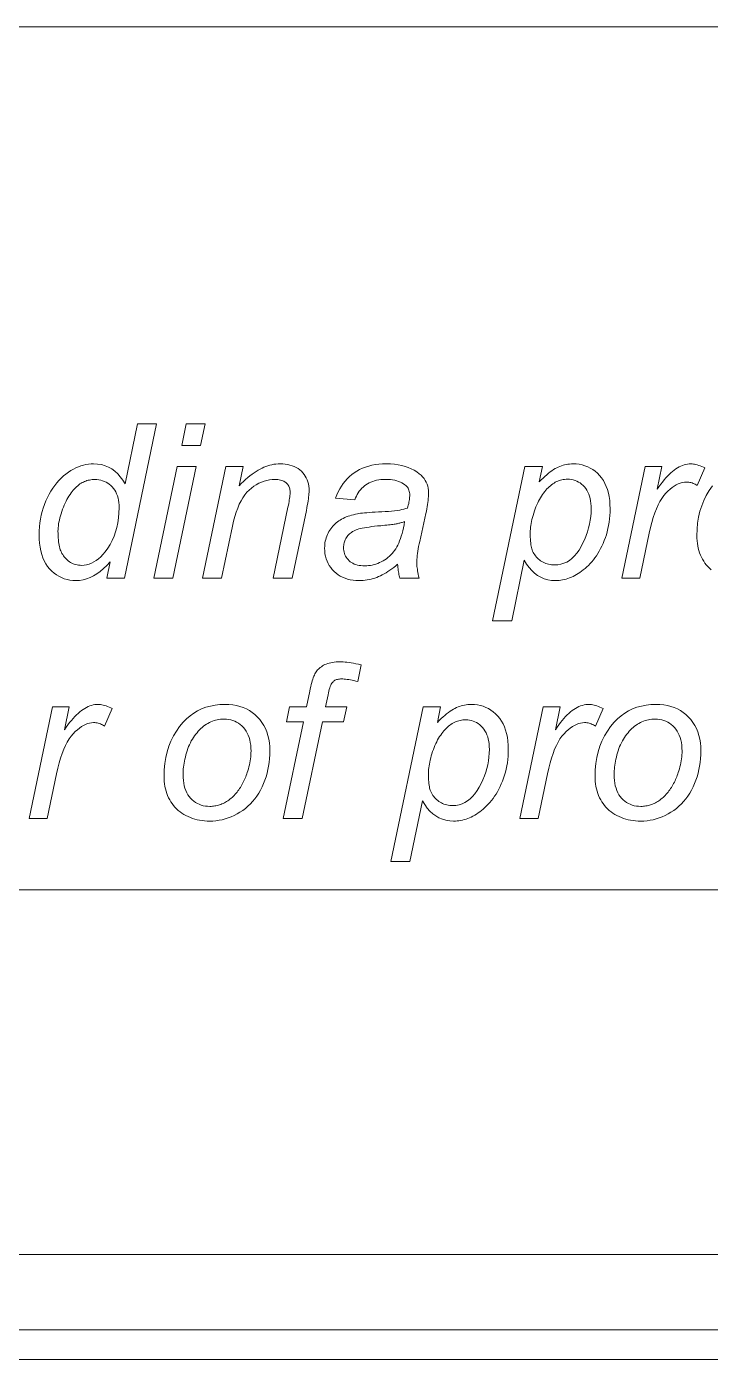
# Model space of a CAD drawing. Extents: x 0 to 297, y 0 to 420.
# Drawn here: x 212.9 to 226.2, y 140.63 to 166.57 of the extents above; entities that cross this region are included whole.
import ezdxf

# ---------------------------------------------------------------- set-up
doc = ezdxf.new("R2010")
doc.units = 0

msp = doc.modelspace()

# ---------------------------------------------------------------- linework, layer by layer
at = {"color": 7, "lineweight": 13, "ltscale": 0.388153}
msp.add_line((213.227, 142.665), (197.701, 142.665), dxfattribs=at)
at = {"color": 7, "lineweight": 13}
for p, q in [((257.351, 142.665), (213.227, 142.665)), ((257.458, 141.204), (213.176, 141.204)), ((257.544, 140.627), (213.135, 140.627))]:
    msp.add_line(p, q, dxfattribs=at)
at = {"color": 7, "lineweight": 13, "ltscale": 0.389551}
msp.add_line((213.176, 141.204), (197.594, 141.204), dxfattribs=at)
at = {"color": 7, "lineweight": 13, "ltscale": 0.39066}
msp.add_line((213.135, 140.627), (197.508, 140.627), dxfattribs=at)
at = {"color": 7, "lineweight": 13}
for points in [[(251.511, 129.349), (241.751, 166.567), (207.899, 166.567)], [(226.215, 155.995), (226.183, 156.025), (226.152, 156.057), (226.123, 156.09), (226.096, 156.125), (226.072, 156.162), (226.049, 156.201), (226.028, 156.241), (226.009, 156.283), (225.993, 156.326), (225.979, 156.37), (225.967, 156.415), (225.957, 156.461), (225.949, 156.509), (225.944, 156.558), (225.94, 156.608), (225.939, 156.659), (225.943, 156.785), (225.954, 156.905), (225.973, 157.022), (225.999, 157.134), (226.033, 157.241), (226.074, 157.344), (226.123, 157.443), (226.179, 157.538), (226.243, 157.628)], [(205.47, 128.931), (202.351, 149.764), (245.421, 149.764)]]:
    msp.add_lwpolyline(points, dxfattribs=at)
for points in [[(214.524, 156.15), (214.461, 156.081), (214.396, 156.019), (214.332, 155.964), (214.266, 155.917), (214.2, 155.877), (214.134, 155.844), (214.066, 155.818), (213.999, 155.8), (213.93, 155.789), (213.861, 155.786), (213.801, 155.788), (213.742, 155.795), (213.685, 155.806), (213.631, 155.822), (213.578, 155.843), (213.528, 155.868), (213.479, 155.897), (213.433, 155.932), (213.389, 155.97), (213.347, 156.014), (213.308, 156.062), (213.273, 156.113), (213.242, 156.169), (213.215, 156.229), (213.193, 156.293), (213.174, 156.362), (213.16, 156.434), (213.149, 156.511), (213.143, 156.591), (213.141, 156.676), (213.143, 156.755), (213.148, 156.832), (213.156, 156.908), (213.167, 156.982), (213.182, 157.056), (213.2, 157.128), (213.221, 157.198), (213.245, 157.267), (213.273, 157.335), (213.304, 157.401), (213.337, 157.465), (213.372, 157.526), (213.409, 157.584), (213.447, 157.638), (213.487, 157.689), (213.528, 157.736), (213.572, 157.78), (213.616, 157.821), (213.663, 157.859), (213.711, 157.893), (213.76, 157.925), (213.809, 157.952), (213.858, 157.977), (213.907, 157.998), (213.956, 158.016), (214.005, 158.031), (214.054, 158.042), (214.103, 158.051), (214.152, 158.055), (214.201, 158.057), (214.28, 158.053), (214.355, 158.042), (214.426, 158.022), (214.494, 157.995), (214.557, 157.959), (214.616, 157.916), (214.671, 157.866), (214.722, 157.807), (214.77, 157.741), (214.813, 157.666), (215.059, 158.835), (215.427, 158.835), (214.801, 155.835), (214.459, 155.835)], [(215.916, 158.415), (216.004, 158.835), (216.372, 158.835), (216.284, 158.415)], [(215.376, 155.835), (215.83, 158.008), (216.2, 158.008), (215.746, 155.835)], [(216.321, 155.835), (216.775, 158.008), (217.111, 158.008), (217.031, 157.629), (217.075, 157.673), (217.118, 157.714), (217.16, 157.752), (217.202, 157.789), (217.243, 157.822), (217.284, 157.854), (217.324, 157.883), (217.363, 157.909), (217.402, 157.933), (217.441, 157.955), (217.479, 157.974), (217.517, 157.992), (217.555, 158.007), (217.594, 158.02), (217.633, 158.032), (217.672, 158.041), (217.711, 158.048), (217.75, 158.053), (217.79, 158.056), (217.829, 158.057), (217.881, 158.056), (217.93, 158.051), (217.978, 158.044), (218.022, 158.034), (218.065, 158.021), (218.105, 158.006), (218.143, 157.987), (218.179, 157.965), (218.213, 157.941), (218.244, 157.914), (218.272, 157.884), (218.298, 157.853), (218.32, 157.819), (218.34, 157.784), (218.357, 157.747), (218.37, 157.707), (218.381, 157.666), (218.388, 157.623), (218.393, 157.578), (218.394, 157.531), (218.394, 157.506), (218.392, 157.477), (218.389, 157.446), (218.386, 157.412), (218.381, 157.376), (218.375, 157.336), (218.368, 157.294), (218.36, 157.249), (218.351, 157.201), (218.341, 157.151), (218.065, 155.835), (217.694, 155.835), (217.983, 157.212), (217.991, 157.251), (217.998, 157.288), (218.005, 157.323), (218.01, 157.356), (218.015, 157.386), (218.019, 157.415), (218.022, 157.442), (218.024, 157.466), (218.025, 157.488), (218.026, 157.509), (218.025, 157.53), (218.023, 157.55), (218.019, 157.57), (218.014, 157.589), (218.007, 157.607), (217.999, 157.624), (217.989, 157.64), (217.978, 157.656), (217.965, 157.671), (217.951, 157.685), (217.936, 157.698), (217.919, 157.709), (217.9, 157.719), (217.881, 157.728), (217.86, 157.735), (217.838, 157.741), (217.814, 157.746), (217.789, 157.75), (217.763, 157.752), (217.735, 157.752), (217.679, 157.75), (217.624, 157.744), (217.57, 157.734), (217.518, 157.719), (217.466, 157.701), (217.416, 157.679), (217.368, 157.652), (217.32, 157.621), (217.274, 157.586), (217.229, 157.548), (217.186, 157.504), (217.145, 157.454), (217.106, 157.398), (217.07, 157.337), (217.036, 157.27), (217.005, 157.197), (216.976, 157.118), (216.949, 157.033), (216.924, 156.942), (216.902, 156.846), (216.692, 155.835)], [(220.117, 156.105), (220.079, 156.073), (220.041, 156.042), (220.003, 156.013), (219.966, 155.987), (219.928, 155.961), (219.892, 155.938), (219.855, 155.916), (219.819, 155.897), (219.783, 155.879), (219.747, 155.862), (219.711, 155.848), (219.675, 155.835), (219.638, 155.823), (219.6, 155.813), (219.563, 155.805), (219.524, 155.798), (219.486, 155.793), (219.446, 155.789), (219.406, 155.786), (219.366, 155.786), (219.307, 155.787), (219.251, 155.793), (219.196, 155.802), (219.144, 155.814), (219.095, 155.83), (219.047, 155.849), (219.002, 155.872), (218.96, 155.899), (218.919, 155.929), (218.881, 155.963), (218.846, 155.999), (218.815, 156.037), (218.787, 156.078), (218.763, 156.12), (218.743, 156.164), (218.727, 156.211), (218.714, 156.259), (218.704, 156.309), (218.699, 156.362), (218.697, 156.416), (218.698, 156.452), (218.7, 156.487), (218.704, 156.521), (218.71, 156.555), (218.718, 156.588), (218.727, 156.619), (218.738, 156.65), (218.75, 156.68), (218.764, 156.71), (218.78, 156.738), (218.797, 156.766), (218.815, 156.792), (218.835, 156.817), (218.855, 156.842), (218.876, 156.865), (218.899, 156.887), (218.923, 156.907), (218.947, 156.927), (218.973, 156.946), (219, 156.963), (219.028, 156.98), (219.057, 156.995), (219.088, 157.01), (219.119, 157.024), (219.152, 157.036), (219.187, 157.048), (219.222, 157.059), (219.259, 157.068), (219.296, 157.077), (219.336, 157.085), (219.363, 157.09), (219.394, 157.095), (219.431, 157.099), (219.471, 157.103), (219.516, 157.107), (219.566, 157.111), (219.62, 157.114), (219.679, 157.118), (219.742, 157.121), (219.809, 157.124), (219.877, 157.127), (219.941, 157.132), (220.001, 157.137), (220.057, 157.143), (220.109, 157.15), (220.157, 157.157), (220.201, 157.166), (220.241, 157.176), (220.277, 157.186), (220.31, 157.198), (220.318, 157.227), (220.325, 157.256), (220.332, 157.284), (220.337, 157.311), (220.342, 157.336), (220.346, 157.361), (220.349, 157.385), (220.351, 157.407), (220.352, 157.429), (220.353, 157.449), (220.352, 157.475), (220.349, 157.499), (220.344, 157.522), (220.338, 157.544), (220.329, 157.564), (220.319, 157.584), (220.306, 157.603), (220.292, 157.62), (220.276, 157.637), (220.258, 157.652), (220.231, 157.671), (220.202, 157.689), (220.17, 157.704), (220.136, 157.717), (220.1, 157.729), (220.061, 157.738), (220.02, 157.745), (219.976, 157.75), (219.93, 157.753), (219.882, 157.754), (219.836, 157.753), (219.792, 157.75), (219.75, 157.745), (219.709, 157.738), (219.67, 157.728), (219.633, 157.717), (219.597, 157.704), (219.563, 157.688), (219.531, 157.671), (219.5, 157.651), (219.471, 157.629), (219.444, 157.606), (219.419, 157.581), (219.394, 157.554), (219.372, 157.526), (219.351, 157.496), (219.332, 157.464), (219.315, 157.43), (219.299, 157.394), (219.284, 157.357), (218.91, 157.39), (218.934, 157.453), (218.961, 157.513), (218.991, 157.57), (219.023, 157.624), (219.058, 157.675), (219.096, 157.723), (219.136, 157.768), (219.179, 157.81), (219.225, 157.849), (219.273, 157.885), (219.324, 157.918), (219.378, 157.947), (219.434, 157.973), (219.493, 157.995), (219.554, 158.014), (219.618, 158.03), (219.685, 158.042), (219.754, 158.05), (219.826, 158.055), (219.9, 158.057), (219.979, 158.055), (220.055, 158.049), (220.127, 158.04), (220.196, 158.026), (220.262, 158.009), (220.324, 157.988), (220.382, 157.963), (220.438, 157.934), (220.49, 157.901), (220.539, 157.865), (220.573, 157.835), (220.604, 157.804), (220.631, 157.771), (220.654, 157.736), (220.674, 157.7), (220.69, 157.662), (220.703, 157.622), (220.712, 157.581), (220.717, 157.537), (220.719, 157.492), (220.718, 157.457), (220.717, 157.421), (220.714, 157.383), (220.711, 157.344), (220.706, 157.305), (220.7, 157.264), (220.694, 157.222), (220.686, 157.179), (220.677, 157.134), (220.668, 157.089), (220.547, 156.549), (220.536, 156.498), (220.526, 156.45), (220.518, 156.403), (220.51, 156.358), (220.504, 156.315), (220.499, 156.274), (220.495, 156.235), (220.492, 156.198), (220.49, 156.163), (220.49, 156.129), (220.49, 156.108), (220.491, 156.085), (220.494, 156.06), (220.497, 156.033), (220.501, 156.005), (220.506, 155.974), (220.512, 155.942), (220.518, 155.908), (220.526, 155.872), (220.535, 155.835), (220.16, 155.835), (220.154, 155.857), (220.149, 155.88), (220.143, 155.904), (220.139, 155.929), (220.134, 155.956), (220.13, 155.983), (220.126, 156.012), (220.123, 156.042), (220.12, 156.073)], [(221.965, 155.002), (222.593, 158.008), (222.935, 158.008), (222.872, 157.705), (222.909, 157.744), (222.946, 157.78), (222.982, 157.813), (223.018, 157.844), (223.052, 157.873), (223.086, 157.9), (223.119, 157.923), (223.151, 157.945), (223.182, 157.964), (223.212, 157.98), (223.243, 157.995), (223.273, 158.008), (223.304, 158.02), (223.335, 158.03), (223.367, 158.038), (223.399, 158.045), (223.431, 158.05), (223.464, 158.054), (223.497, 158.056), (223.531, 158.057), (223.592, 158.055), (223.651, 158.048), (223.708, 158.037), (223.762, 158.021), (223.815, 158.001), (223.866, 157.976), (223.914, 157.946), (223.96, 157.912), (224.004, 157.874), (224.046, 157.831), (224.085, 157.784), (224.12, 157.733), (224.151, 157.678), (224.177, 157.619), (224.2, 157.556), (224.218, 157.489), (224.233, 157.419), (224.243, 157.344), (224.249, 157.266), (224.251, 157.183), (224.25, 157.116), (224.246, 157.05), (224.241, 156.985), (224.233, 156.921), (224.223, 156.859), (224.21, 156.797), (224.196, 156.737), (224.179, 156.678), (224.16, 156.621), (224.138, 156.564), (224.115, 156.51), (224.091, 156.457), (224.066, 156.407), (224.04, 156.358), (224.013, 156.312), (223.985, 156.269), (223.956, 156.227), (223.926, 156.187), (223.894, 156.15), (223.862, 156.115), (223.829, 156.082), (223.796, 156.051), (223.764, 156.021), (223.73, 155.994), (223.697, 155.968), (223.664, 155.944), (223.631, 155.921), (223.598, 155.901), (223.564, 155.882), (223.531, 155.865), (223.497, 155.85), (223.463, 155.837), (223.429, 155.825), (223.395, 155.814), (223.361, 155.806), (223.326, 155.798), (223.292, 155.793), (223.257, 155.789), (223.222, 155.786), (223.187, 155.786), (223.11, 155.79), (223.038, 155.802), (222.968, 155.821), (222.902, 155.849), (222.84, 155.885), (222.781, 155.929), (222.726, 155.98), (222.674, 156.04), (222.626, 156.107), (222.581, 156.183), (222.336, 155.002)], [(224.478, 155.835), (224.932, 158.008), (225.26, 158.008), (225.168, 157.564), (225.201, 157.613), (225.235, 157.659), (225.268, 157.703), (225.301, 157.744), (225.334, 157.783), (225.367, 157.819), (225.399, 157.852), (225.432, 157.883), (225.464, 157.911), (225.496, 157.936), (225.528, 157.959), (225.561, 157.98), (225.593, 157.998), (225.626, 158.014), (225.659, 158.027), (225.691, 158.038), (225.725, 158.046), (225.758, 158.052), (225.791, 158.056), (225.825, 158.057), (225.847, 158.056), (225.871, 158.054), (225.896, 158.05), (225.921, 158.044), (225.948, 158.037), (225.976, 158.028), (226.004, 158.018), (226.034, 158.006), (226.065, 157.992), (226.097, 157.977), (225.945, 157.634), (225.926, 157.647), (225.906, 157.659), (225.886, 157.669), (225.865, 157.678), (225.845, 157.686), (225.823, 157.692), (225.802, 157.697), (225.78, 157.7), (225.757, 157.702), (225.735, 157.703), (225.696, 157.701), (225.656, 157.694), (225.617, 157.684), (225.577, 157.668), (225.538, 157.649), (225.498, 157.625), (225.457, 157.597), (225.417, 157.564), (225.376, 157.527), (225.336, 157.486), (225.295, 157.439), (225.257, 157.386), (225.221, 157.325), (225.186, 157.257), (225.153, 157.183), (225.122, 157.101), (225.092, 157.013), (225.064, 156.918), (225.038, 156.816), (225.014, 156.707), (224.83, 155.835)], [(213.509, 156.745), (213.51, 156.701), (213.511, 156.658), (213.514, 156.618), (213.517, 156.579), (213.521, 156.542), (213.526, 156.507), (213.532, 156.475), (213.538, 156.444), (213.546, 156.414), (213.554, 156.387), (213.564, 156.362), (213.575, 156.337), (213.587, 156.313), (213.601, 156.29), (213.615, 156.267), (213.631, 156.246), (213.649, 156.225), (213.667, 156.206), (213.687, 156.187), (213.708, 156.169), (213.73, 156.153), (213.753, 156.138), (213.777, 156.125), (213.802, 156.114), (213.827, 156.104), (213.854, 156.096), (213.881, 156.09), (213.909, 156.086), (213.938, 156.083), (213.968, 156.082), (214.018, 156.085), (214.067, 156.093), (214.115, 156.106), (214.162, 156.124), (214.208, 156.148), (214.253, 156.177), (214.297, 156.211), (214.34, 156.25), (214.383, 156.295), (214.424, 156.344), (214.476, 156.416), (214.523, 156.49), (214.564, 156.568), (214.6, 156.649), (214.63, 156.733), (214.655, 156.821), (214.674, 156.912), (214.687, 157.006), (214.696, 157.103), (214.698, 157.204), (214.697, 157.254), (214.693, 157.302), (214.686, 157.348), (214.677, 157.392), (214.665, 157.434), (214.65, 157.473), (214.632, 157.51), (214.612, 157.544), (214.589, 157.577), (214.563, 157.607), (214.536, 157.635), (214.507, 157.659), (214.476, 157.681), (214.444, 157.7), (214.411, 157.716), (214.376, 157.729), (214.34, 157.739), (214.303, 157.746), (214.264, 157.751), (214.224, 157.752), (214.197, 157.752), (214.171, 157.75), (214.146, 157.747), (214.121, 157.743), (214.097, 157.737), (214.072, 157.731), (214.049, 157.723), (214.026, 157.714), (214.003, 157.704), (213.981, 157.693), (213.959, 157.68), (213.937, 157.666), (213.916, 157.65), (213.894, 157.632), (213.872, 157.613), (213.851, 157.592), (213.829, 157.569), (213.807, 157.545), (213.786, 157.519), (213.764, 157.491), (213.743, 157.462), (213.723, 157.431), (213.703, 157.399), (213.684, 157.365), (213.665, 157.33), (213.647, 157.293), (213.63, 157.255), (213.614, 157.215), (213.598, 157.173), (213.583, 157.13), (213.569, 157.087), (213.557, 157.045), (213.546, 157.004), (213.536, 156.963), (213.528, 156.924), (213.521, 156.887), (213.516, 156.85), (213.512, 156.814), (213.51, 156.779)], [(222.698, 156.723), (222.698, 156.676), (222.699, 156.631), (222.701, 156.59), (222.703, 156.552), (222.706, 156.517), (222.71, 156.484), (222.715, 156.455), (222.72, 156.429), (222.726, 156.406), (222.733, 156.385), (222.743, 156.359), (222.756, 156.334), (222.769, 156.31), (222.784, 156.287), (222.8, 156.265), (222.817, 156.244), (222.836, 156.224), (222.856, 156.205), (222.878, 156.187), (222.9, 156.17), (222.924, 156.155), (222.948, 156.141), (222.974, 156.129), (223, 156.118), (223.026, 156.109), (223.054, 156.102), (223.082, 156.096), (223.111, 156.092), (223.14, 156.089), (223.17, 156.089), (223.233, 156.092), (223.293, 156.103), (223.351, 156.121), (223.406, 156.146), (223.459, 156.178), (223.509, 156.218), (223.557, 156.264), (223.603, 156.318), (223.646, 156.379), (223.686, 156.448), (223.723, 156.52), (223.757, 156.592), (223.786, 156.665), (223.812, 156.737), (223.833, 156.811), (223.851, 156.884), (223.865, 156.958), (223.875, 157.032), (223.881, 157.107), (223.883, 157.181), (223.881, 157.235), (223.877, 157.287), (223.871, 157.336), (223.861, 157.382), (223.85, 157.426), (223.835, 157.467), (223.818, 157.506), (223.798, 157.543), (223.776, 157.577), (223.751, 157.608), (223.724, 157.637), (223.695, 157.662), (223.666, 157.685), (223.635, 157.704), (223.602, 157.721), (223.569, 157.734), (223.534, 157.745), (223.498, 157.752), (223.461, 157.757), (223.422, 157.758), (223.394, 157.758), (223.366, 157.755), (223.339, 157.752), (223.312, 157.746), (223.286, 157.74), (223.26, 157.731), (223.234, 157.722), (223.209, 157.711), (223.185, 157.698), (223.16, 157.684), (223.136, 157.668), (223.113, 157.651), (223.089, 157.632), (223.066, 157.612), (223.044, 157.591), (223.022, 157.568), (223, 157.543), (222.978, 157.517), (222.957, 157.49), (222.936, 157.461), (222.916, 157.43), (222.896, 157.399), (222.877, 157.366), (222.859, 157.331), (222.842, 157.296), (222.825, 157.259), (222.809, 157.22), (222.794, 157.181), (222.779, 157.14), (222.765, 157.097), (222.752, 157.055), (222.741, 157.014), (222.731, 156.973), (222.722, 156.934), (222.715, 156.896), (222.709, 156.859), (222.704, 156.824), (222.7, 156.789), (222.698, 156.755)], [(220.254, 156.936), (220.239, 156.93), (220.223, 156.924), (220.207, 156.919), (220.19, 156.913), (220.174, 156.909), (220.157, 156.904), (220.14, 156.9), (220.123, 156.896), (220.105, 156.892), (220.088, 156.889), (220.069, 156.885), (220.047, 156.882), (220.023, 156.879), (219.997, 156.875), (219.969, 156.872), (219.938, 156.868), (219.904, 156.865), (219.869, 156.861), (219.83, 156.858), (219.79, 156.854), (219.727, 156.848), (219.668, 156.842), (219.613, 156.835), (219.562, 156.828), (219.514, 156.821), (219.47, 156.814), (219.43, 156.806), (219.394, 156.798), (219.362, 156.79), (219.333, 156.781), (219.308, 156.772), (219.283, 156.762), (219.26, 156.75), (219.238, 156.738), (219.217, 156.724), (219.197, 156.71), (219.179, 156.694), (219.163, 156.677), (219.147, 156.66), (219.133, 156.641), (219.12, 156.622), (219.109, 156.602), (219.098, 156.581), (219.09, 156.561), (219.082, 156.54), (219.076, 156.518), (219.071, 156.496), (219.068, 156.474), (219.066, 156.451), (219.065, 156.428), (219.066, 156.398), (219.07, 156.368), (219.075, 156.34), (219.083, 156.313), (219.092, 156.286), (219.104, 156.261), (219.118, 156.238), (219.134, 156.215), (219.152, 156.193), (219.173, 156.172), (219.195, 156.153), (219.219, 156.136), (219.245, 156.121), (219.273, 156.108), (219.303, 156.097), (219.335, 156.088), (219.368, 156.081), (219.403, 156.076), (219.44, 156.073), (219.479, 156.072), (219.515, 156.073), (219.552, 156.076), (219.588, 156.081), (219.624, 156.088), (219.659, 156.096), (219.695, 156.107), (219.73, 156.12), (219.764, 156.134), (219.799, 156.151), (219.833, 156.169), (219.866, 156.19), (219.898, 156.211), (219.928, 156.235), (219.957, 156.259), (219.985, 156.286), (220.011, 156.314), (220.035, 156.343), (220.059, 156.374), (220.081, 156.406), (220.101, 156.44), (220.12, 156.477), (220.138, 156.516), (220.156, 156.558), (220.173, 156.603), (220.188, 156.651), (220.203, 156.702), (220.217, 156.756), (220.231, 156.813), (220.243, 156.873)], [(217.889, 151.153), (218.284, 153.039), (217.952, 153.039), (218.012, 153.326), (218.343, 153.326), (218.406, 153.635), (218.416, 153.68), (218.426, 153.722), (218.436, 153.762), (218.446, 153.799), (218.456, 153.834), (218.466, 153.866), (218.477, 153.895), (218.487, 153.922), (218.497, 153.947), (218.508, 153.968), (218.519, 153.989), (218.531, 154.008), (218.545, 154.027), (218.56, 154.045), (218.576, 154.062), (218.594, 154.078), (218.613, 154.094), (218.633, 154.109), (218.655, 154.124), (218.678, 154.137), (218.702, 154.15), (218.728, 154.161), (218.756, 154.171), (218.785, 154.18), (218.816, 154.187), (218.849, 154.193), (218.884, 154.198), (218.92, 154.201), (218.958, 154.203), (218.998, 154.204), (219.027, 154.203), (219.059, 154.201), (219.094, 154.198), (219.131, 154.194), (219.171, 154.189), (219.213, 154.182), (219.258, 154.175), (219.305, 154.166), (219.355, 154.156), (219.407, 154.144), (219.34, 153.821), (219.303, 153.83), (219.267, 153.839), (219.232, 153.846), (219.199, 153.853), (219.167, 153.858), (219.136, 153.862), (219.106, 153.866), (219.078, 153.868), (219.05, 153.87), (219.024, 153.87), (219.003, 153.87), (218.983, 153.868), (218.964, 153.865), (218.946, 153.862), (218.929, 153.857), (218.913, 153.851), (218.898, 153.844), (218.884, 153.836), (218.872, 153.826), (218.86, 153.816), (218.849, 153.804), (218.838, 153.788), (218.827, 153.77), (218.817, 153.749), (218.807, 153.725), (218.798, 153.698), (218.788, 153.667), (218.78, 153.634), (218.771, 153.598), (218.763, 153.559), (218.713, 153.326), (219.127, 153.326), (219.067, 153.039), (218.654, 153.039), (218.259, 151.153)], [(212.947, 151.153), (213.401, 153.326), (213.728, 153.326), (213.636, 152.882), (213.67, 152.931), (213.703, 152.977), (213.736, 153.021), (213.769, 153.062), (213.802, 153.101), (213.835, 153.137), (213.868, 153.17), (213.9, 153.201), (213.933, 153.229), (213.965, 153.254), (213.997, 153.277), (214.029, 153.298), (214.062, 153.316), (214.094, 153.332), (214.127, 153.345), (214.16, 153.356), (214.193, 153.364), (214.226, 153.37), (214.26, 153.374), (214.293, 153.375), (214.316, 153.374), (214.339, 153.372), (214.364, 153.368), (214.39, 153.362), (214.417, 153.355), (214.444, 153.346), (214.473, 153.336), (214.503, 153.324), (214.534, 153.31), (214.565, 153.295), (214.414, 152.951), (214.395, 152.965), (214.375, 152.976), (214.355, 152.987), (214.334, 152.996), (214.313, 153.004), (214.292, 153.01), (214.27, 153.015), (214.248, 153.018), (214.226, 153.02), (214.203, 153.021), (214.164, 153.019), (214.125, 153.012), (214.086, 153.001), (214.046, 152.986), (214.006, 152.967), (213.966, 152.943), (213.926, 152.915), (213.886, 152.882), (213.845, 152.845), (213.804, 152.804), (213.764, 152.757), (213.726, 152.703), (213.689, 152.643), (213.655, 152.575), (213.622, 152.501), (213.59, 152.419), (213.561, 152.331), (213.533, 152.236), (213.507, 152.133), (213.483, 152.024), (213.299, 151.153)], [(215.572, 151.977), (215.576, 152.102), (215.587, 152.223), (215.606, 152.339), (215.632, 152.451), (215.666, 152.559), (215.707, 152.662), (215.756, 152.761), (215.812, 152.855), (215.876, 152.946), (215.947, 153.031), (216.01, 153.097), (216.078, 153.155), (216.149, 153.207), (216.225, 153.251), (216.304, 153.289), (216.387, 153.32), (216.474, 153.344), (216.564, 153.361), (216.659, 153.372), (216.757, 153.375), (216.834, 153.373), (216.908, 153.365), (216.979, 153.353), (217.047, 153.336), (217.112, 153.314), (217.174, 153.287), (217.232, 153.255), (217.288, 153.218), (217.341, 153.176), (217.39, 153.129), (217.436, 153.079), (217.477, 153.024), (217.513, 152.967), (217.544, 152.905), (217.571, 152.841), (217.592, 152.773), (217.609, 152.701), (217.621, 152.627), (217.628, 152.548), (217.631, 152.466), (217.629, 152.392), (217.625, 152.319), (217.617, 152.246), (217.607, 152.175), (217.593, 152.105), (217.576, 152.036), (217.557, 151.968), (217.534, 151.901), (217.508, 151.835), (217.479, 151.77), (217.448, 151.707), (217.414, 151.647), (217.377, 151.59), (217.338, 151.536), (217.296, 151.485), (217.252, 151.437), (217.205, 151.392), (217.155, 151.35), (217.103, 151.311), (217.049, 151.275), (216.993, 151.243), (216.936, 151.214), (216.878, 151.188), (216.82, 151.165), (216.762, 151.146), (216.703, 151.131), (216.643, 151.119), (216.583, 151.11), (216.522, 151.105), (216.46, 151.104), (216.41, 151.105), (216.361, 151.108), (216.312, 151.113), (216.265, 151.121), (216.218, 151.131), (216.172, 151.143), (216.128, 151.157), (216.084, 151.173), (216.041, 151.191), (215.999, 151.212), (215.958, 151.235), (215.92, 151.259), (215.883, 151.285), (215.848, 151.313), (215.816, 151.343), (215.785, 151.375), (215.756, 151.408), (215.729, 151.443), (215.705, 151.48), (215.682, 151.519), (215.661, 151.559), (215.642, 151.601), (215.626, 151.644), (215.612, 151.688), (215.6, 151.733), (215.59, 151.779), (215.582, 151.827), (215.577, 151.876), (215.573, 151.926)], [(219.984, 150.32), (220.612, 153.326), (220.954, 153.326), (220.891, 153.023), (220.928, 153.062), (220.965, 153.098), (221.001, 153.131), (221.037, 153.162), (221.071, 153.191), (221.105, 153.217), (221.138, 153.241), (221.17, 153.263), (221.201, 153.282), (221.231, 153.298), (221.262, 153.313), (221.292, 153.326), (221.323, 153.337), (221.355, 153.347), (221.386, 153.356), (221.418, 153.363), (221.451, 153.368), (221.483, 153.372), (221.516, 153.374), (221.55, 153.375), (221.611, 153.373), (221.67, 153.366), (221.727, 153.355), (221.782, 153.339), (221.834, 153.318), (221.885, 153.294), (221.933, 153.264), (221.979, 153.23), (222.023, 153.192), (222.065, 153.149), (222.104, 153.102), (222.139, 153.051), (222.17, 152.996), (222.196, 152.937), (222.219, 152.874), (222.237, 152.807), (222.252, 152.737), (222.262, 152.662), (222.268, 152.584), (222.27, 152.501), (222.269, 152.434), (222.266, 152.368), (222.26, 152.303), (222.252, 152.239), (222.242, 152.177), (222.23, 152.115), (222.215, 152.055), (222.198, 151.996), (222.179, 151.939), (222.157, 151.882), (222.134, 151.827), (222.11, 151.775), (222.085, 151.724), (222.059, 151.676), (222.032, 151.63), (222.004, 151.586), (221.975, 151.545), (221.945, 151.505), (221.913, 151.468), (221.881, 151.433), (221.848, 151.4), (221.816, 151.369), (221.783, 151.339), (221.75, 151.312), (221.716, 151.286), (221.683, 151.262), (221.65, 151.239), (221.617, 151.219), (221.583, 151.2), (221.55, 151.183), (221.516, 151.168), (221.482, 151.155), (221.448, 151.143), (221.414, 151.132), (221.38, 151.123), (221.345, 151.116), (221.311, 151.111), (221.276, 151.107), (221.241, 151.104), (221.206, 151.104), (221.13, 151.107), (221.057, 151.119), (220.987, 151.139), (220.921, 151.167), (220.859, 151.203), (220.8, 151.246), (220.745, 151.298), (220.693, 151.358), (220.645, 151.425), (220.6, 151.501), (220.355, 150.32)], [(222.497, 151.153), (222.951, 153.326), (223.279, 153.326), (223.187, 152.882), (223.22, 152.931), (223.254, 152.977), (223.287, 153.021), (223.32, 153.062), (223.353, 153.101), (223.386, 153.137), (223.418, 153.17), (223.451, 153.201), (223.483, 153.229), (223.515, 153.254), (223.547, 153.277), (223.58, 153.298), (223.612, 153.316), (223.645, 153.332), (223.678, 153.345), (223.711, 153.356), (223.744, 153.364), (223.777, 153.37), (223.81, 153.374), (223.844, 153.375), (223.866, 153.374), (223.89, 153.372), (223.915, 153.368), (223.94, 153.362), (223.967, 153.355), (223.995, 153.346), (224.023, 153.336), (224.053, 153.324), (224.084, 153.31), (224.116, 153.295), (223.964, 152.951), (223.945, 152.965), (223.925, 152.976), (223.905, 152.987), (223.885, 152.996), (223.864, 153.004), (223.842, 153.01), (223.821, 153.015), (223.799, 153.018), (223.776, 153.02), (223.754, 153.021), (223.715, 153.019), (223.675, 153.012), (223.636, 153.001), (223.596, 152.986), (223.557, 152.967), (223.517, 152.943), (223.476, 152.915), (223.436, 152.882), (223.395, 152.845), (223.355, 152.804), (223.315, 152.757), (223.276, 152.703), (223.24, 152.643), (223.205, 152.575), (223.172, 152.501), (223.141, 152.419), (223.111, 152.331), (223.084, 152.236), (223.058, 152.133), (223.033, 152.024), (222.849, 151.153)], [(223.958, 151.977), (223.962, 152.102), (223.973, 152.223), (223.992, 152.339), (224.018, 152.451), (224.052, 152.559), (224.093, 152.662), (224.142, 152.761), (224.198, 152.855), (224.262, 152.946), (224.333, 153.031), (224.397, 153.097), (224.464, 153.155), (224.536, 153.207), (224.611, 153.251), (224.69, 153.289), (224.773, 153.32), (224.86, 153.344), (224.95, 153.361), (225.045, 153.372), (225.143, 153.375), (225.22, 153.373), (225.294, 153.365), (225.365, 153.353), (225.433, 153.336), (225.498, 153.314), (225.56, 153.287), (225.619, 153.255), (225.674, 153.218), (225.727, 153.176), (225.777, 153.129), (225.822, 153.079), (225.863, 153.024), (225.899, 152.967), (225.93, 152.905), (225.957, 152.841), (225.978, 152.773), (225.995, 152.701), (226.007, 152.627), (226.015, 152.548), (226.017, 152.466), (226.015, 152.392), (226.011, 152.319), (226.003, 152.246), (225.993, 152.175), (225.979, 152.105), (225.962, 152.036), (225.943, 151.968), (225.92, 151.901), (225.894, 151.835), (225.866, 151.77), (225.834, 151.707), (225.8, 151.647), (225.763, 151.59), (225.724, 151.536), (225.682, 151.485), (225.638, 151.437), (225.591, 151.392), (225.541, 151.35), (225.489, 151.311), (225.435, 151.275), (225.379, 151.243), (225.322, 151.214), (225.264, 151.188), (225.207, 151.165), (225.148, 151.146), (225.089, 151.131), (225.029, 151.119), (224.969, 151.11), (224.908, 151.105), (224.846, 151.104), (224.796, 151.105), (224.747, 151.108), (224.698, 151.113), (224.651, 151.121), (224.604, 151.131), (224.559, 151.143), (224.514, 151.157), (224.47, 151.173), (224.427, 151.191), (224.385, 151.212), (224.344, 151.235), (224.306, 151.259), (224.269, 151.285), (224.235, 151.313), (224.202, 151.343), (224.171, 151.375), (224.142, 151.408), (224.116, 151.443), (224.091, 151.48), (224.068, 151.519), (224.047, 151.559), (224.028, 151.601), (224.012, 151.644), (223.998, 151.688), (223.986, 151.733), (223.976, 151.779), (223.968, 151.827), (223.963, 151.876), (223.959, 151.926)], [(215.943, 152.014), (215.944, 151.954), (215.949, 151.897), (215.956, 151.843), (215.966, 151.792), (215.979, 151.744), (215.996, 151.699), (216.015, 151.657), (216.037, 151.618), (216.062, 151.582), (216.09, 151.549), (216.12, 151.518), (216.152, 151.492), (216.186, 151.468), (216.221, 151.447), (216.257, 151.43), (216.295, 151.415), (216.335, 151.404), (216.377, 151.396), (216.42, 151.392), (216.464, 151.39), (216.488, 151.39), (216.512, 151.392), (216.535, 151.394), (216.559, 151.398), (216.583, 151.402), (216.606, 151.407), (216.63, 151.414), (216.653, 151.421), (216.676, 151.429), (216.7, 151.438), (216.723, 151.448), (216.746, 151.459), (216.768, 151.471), (216.79, 151.485), (216.812, 151.499), (216.834, 151.514), (216.855, 151.53), (216.876, 151.547), (216.896, 151.565), (216.917, 151.584), (216.936, 151.604), (216.956, 151.625), (216.974, 151.646), (216.992, 151.667), (217.01, 151.69), (217.026, 151.712), (217.043, 151.735), (217.058, 151.759), (217.073, 151.784), (217.088, 151.809), (217.101, 151.834), (217.115, 151.86), (217.127, 151.886), (217.14, 151.912), (217.151, 151.939), (217.162, 151.967), (217.173, 151.994), (217.183, 152.022), (217.192, 152.051), (217.201, 152.08), (217.213, 152.12), (217.224, 152.16), (217.233, 152.2), (217.242, 152.239), (217.249, 152.278), (217.254, 152.317), (217.259, 152.355), (217.262, 152.393), (217.264, 152.431), (217.265, 152.468), (217.263, 152.526), (217.259, 152.581), (217.251, 152.633), (217.241, 152.683), (217.227, 152.73), (217.211, 152.775), (217.192, 152.816), (217.17, 152.855), (217.144, 152.892), (217.116, 152.926), (217.086, 152.957), (217.054, 152.984), (217.02, 153.009), (216.985, 153.03), (216.949, 153.048), (216.911, 153.062), (216.871, 153.074), (216.83, 153.082), (216.787, 153.087), (216.743, 153.089), (216.708, 153.088), (216.674, 153.085), (216.641, 153.081), (216.609, 153.075), (216.576, 153.068), (216.545, 153.059), (216.514, 153.048), (216.484, 153.035), (216.455, 153.021), (216.426, 153.006), (216.397, 152.988), (216.369, 152.969), (216.342, 152.949), (216.315, 152.927), (216.289, 152.904), (216.264, 152.879), (216.239, 152.852), (216.214, 152.824), (216.19, 152.794), (216.167, 152.763), (216.144, 152.731), (216.123, 152.697), (216.103, 152.663), (216.084, 152.627), (216.066, 152.59), (216.05, 152.553), (216.035, 152.514), (216.021, 152.474), (216.008, 152.434), (215.997, 152.392), (215.987, 152.35), (215.977, 152.309), (215.969, 152.269), (215.962, 152.23), (215.956, 152.191), (215.951, 152.154), (215.947, 152.118), (215.945, 152.082), (215.943, 152.048)], [(220.717, 152.041), (220.717, 151.994), (220.718, 151.949), (220.72, 151.908), (220.722, 151.87), (220.726, 151.835), (220.729, 151.802), (220.734, 151.773), (220.739, 151.747), (220.745, 151.723), (220.752, 151.703), (220.762, 151.677), (220.775, 151.652), (220.788, 151.628), (220.803, 151.605), (220.819, 151.583), (220.837, 151.562), (220.855, 151.542), (220.875, 151.523), (220.897, 151.505), (220.919, 151.488), (220.943, 151.473), (220.968, 151.459), (220.993, 151.446), (221.019, 151.436), (221.045, 151.427), (221.073, 151.419), (221.101, 151.414), (221.13, 151.41), (221.159, 151.407), (221.19, 151.406), (221.252, 151.41), (221.312, 151.421), (221.37, 151.439), (221.425, 151.464), (221.478, 151.496), (221.528, 151.536), (221.576, 151.582), (221.622, 151.636), (221.665, 151.697), (221.705, 151.766), (221.743, 151.838), (221.776, 151.91), (221.805, 151.982), (221.831, 152.055), (221.853, 152.129), (221.87, 152.202), (221.884, 152.276), (221.894, 152.35), (221.9, 152.424), (221.902, 152.499), (221.9, 152.553), (221.896, 152.605), (221.89, 152.654), (221.881, 152.7), (221.869, 152.744), (221.854, 152.785), (221.837, 152.824), (221.817, 152.861), (221.795, 152.894), (221.77, 152.926), (221.743, 152.954), (221.714, 152.98), (221.685, 153.003), (221.654, 153.022), (221.622, 153.039), (221.588, 153.052), (221.553, 153.063), (221.517, 153.07), (221.48, 153.075), (221.441, 153.076), (221.413, 153.075), (221.386, 153.073), (221.358, 153.07), (221.332, 153.064), (221.305, 153.058), (221.279, 153.049), (221.254, 153.04), (221.228, 153.028), (221.204, 153.016), (221.179, 153.002), (221.155, 152.986), (221.132, 152.969), (221.108, 152.95), (221.086, 152.93), (221.063, 152.908), (221.041, 152.885), (221.019, 152.861), (220.997, 152.835), (220.976, 152.807), (220.955, 152.778), (220.935, 152.748), (220.915, 152.716), (220.896, 152.683), (220.878, 152.649), (220.861, 152.613), (220.844, 152.577), (220.828, 152.538), (220.813, 152.499), (220.798, 152.458), (220.784, 152.415), (220.772, 152.373), (220.76, 152.332), (220.75, 152.291), (220.741, 152.252), (220.734, 152.214), (220.728, 152.177), (220.723, 152.142), (220.72, 152.107), (220.717, 152.073)], [(224.329, 152.014), (224.33, 151.954), (224.335, 151.897), (224.342, 151.843), (224.352, 151.792), (224.366, 151.744), (224.382, 151.699), (224.401, 151.657), (224.423, 151.618), (224.448, 151.582), (224.476, 151.549), (224.506, 151.518), (224.538, 151.492), (224.572, 151.468), (224.607, 151.447), (224.643, 151.43), (224.682, 151.415), (224.721, 151.404), (224.763, 151.396), (224.806, 151.392), (224.851, 151.39), (224.874, 151.39), (224.898, 151.392), (224.922, 151.394), (224.945, 151.398), (224.969, 151.402), (224.992, 151.407), (225.016, 151.414), (225.039, 151.421), (225.062, 151.429), (225.086, 151.438), (225.109, 151.448), (225.132, 151.459), (225.154, 151.471), (225.177, 151.485), (225.198, 151.499), (225.22, 151.514), (225.241, 151.53), (225.262, 151.547), (225.283, 151.565), (225.303, 151.584), (225.323, 151.604), (225.342, 151.625), (225.36, 151.646), (225.378, 151.667), (225.396, 151.69), (225.412, 151.712), (225.429, 151.735), (225.444, 151.759), (225.459, 151.784), (225.474, 151.809), (225.487, 151.834), (225.501, 151.86), (225.514, 151.886), (225.526, 151.912), (225.537, 151.939), (225.548, 151.967), (225.559, 151.994), (225.569, 152.022), (225.578, 152.051), (225.587, 152.08), (225.599, 152.12), (225.61, 152.16), (225.62, 152.2), (225.628, 152.239), (225.635, 152.278), (225.641, 152.317), (225.645, 152.355), (225.648, 152.393), (225.65, 152.431), (225.651, 152.468), (225.649, 152.526), (225.645, 152.581), (225.637, 152.633), (225.627, 152.683), (225.614, 152.73), (225.597, 152.775), (225.578, 152.816), (225.556, 152.855), (225.53, 152.892), (225.502, 152.926), (225.472, 152.957), (225.44, 152.984), (225.406, 153.009), (225.371, 153.03), (225.335, 153.048), (225.297, 153.062), (225.257, 153.074), (225.216, 153.082), (225.173, 153.087), (225.129, 153.089), (225.094, 153.088), (225.06, 153.085), (225.027, 153.081), (224.995, 153.075), (224.963, 153.068), (224.931, 153.059), (224.9, 153.048), (224.87, 153.035), (224.841, 153.021), (224.812, 153.006), (224.783, 152.988), (224.755, 152.969), (224.728, 152.949), (224.701, 152.927), (224.675, 152.904), (224.65, 152.879), (224.625, 152.852), (224.6, 152.824), (224.576, 152.794), (224.553, 152.763), (224.53, 152.731), (224.509, 152.697), (224.489, 152.663), (224.47, 152.627), (224.452, 152.59), (224.436, 152.553), (224.421, 152.514), (224.407, 152.474), (224.394, 152.434), (224.383, 152.392), (224.373, 152.35), (224.363, 152.309), (224.355, 152.269), (224.348, 152.23), (224.342, 152.191), (224.337, 152.154), (224.334, 152.118), (224.331, 152.082), (224.329, 152.048)]]:
    msp.add_lwpolyline(points, close=True, dxfattribs=at)

doc.saveas('drawing.dxf')
